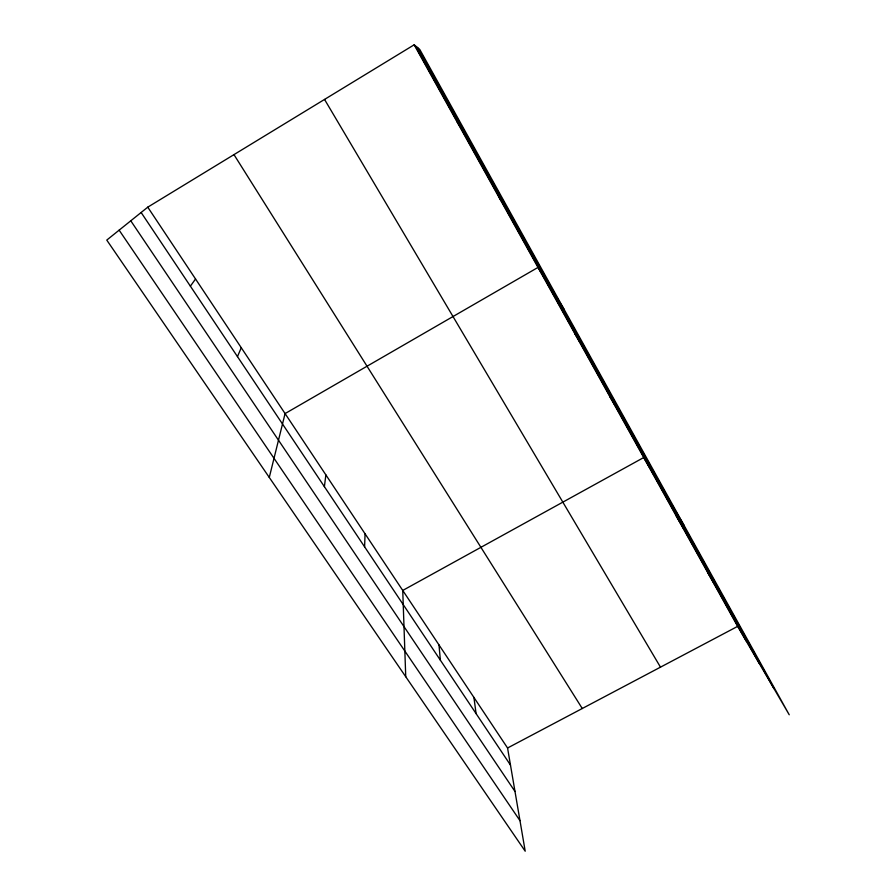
<?xml version="1.0" encoding="UTF-8"?>
<svg xmlns="http://www.w3.org/2000/svg" width="896" height="896" viewBox="0 0 896 896"><rect width="100%" height="100%" fill="white"/><g stroke="black" fill="none" stroke-linecap="round" stroke-linejoin="round"><path stroke-width="1.34" d="M364.605 546.84L365.064 533.803M324.397 486.674L325.864 474.891M269.282 477.434L285.074 413.582L538.003 267.422L563.875 308.963M237.462 356.608L241.27 347.738M190.378 286.171L195.541 278.992M147.762 207.166L106.77 240.094L525.202 851.2L507.562 748.003L147.762 207.166L414.176 44.8L419.832 49.571L789.23 714.773L737.643 626.371L414.176 44.8M507.562 748.003L737.643 626.371M457.318 122.36L459.424 125.317M119.134 230.149L519.982 820.669M130.782 220.808L514.987 791.459M141.131 212.486L510.485 765.083M498.557 196.493L501.76 201.432M233.979 154.627L582.266 708.512M574.694 333.402L579.779 341.757M609.907 396.715L615.81 406.538M684.264 525.75L643.731 457.531L402.741 590.442L405.742 676.738M324.542 99.434L660.486 667.162M676.256 515.984L683.57 528.405M707.538 572.23L715.478 585.771M418.118 48.126L773.931 688.554M416.506 46.771L759.326 663.522M415.083 45.573L746.155 640.954M473.917 697.424L476.09 713.63M438.995 644.941L440.362 660.184"/></g></svg>
